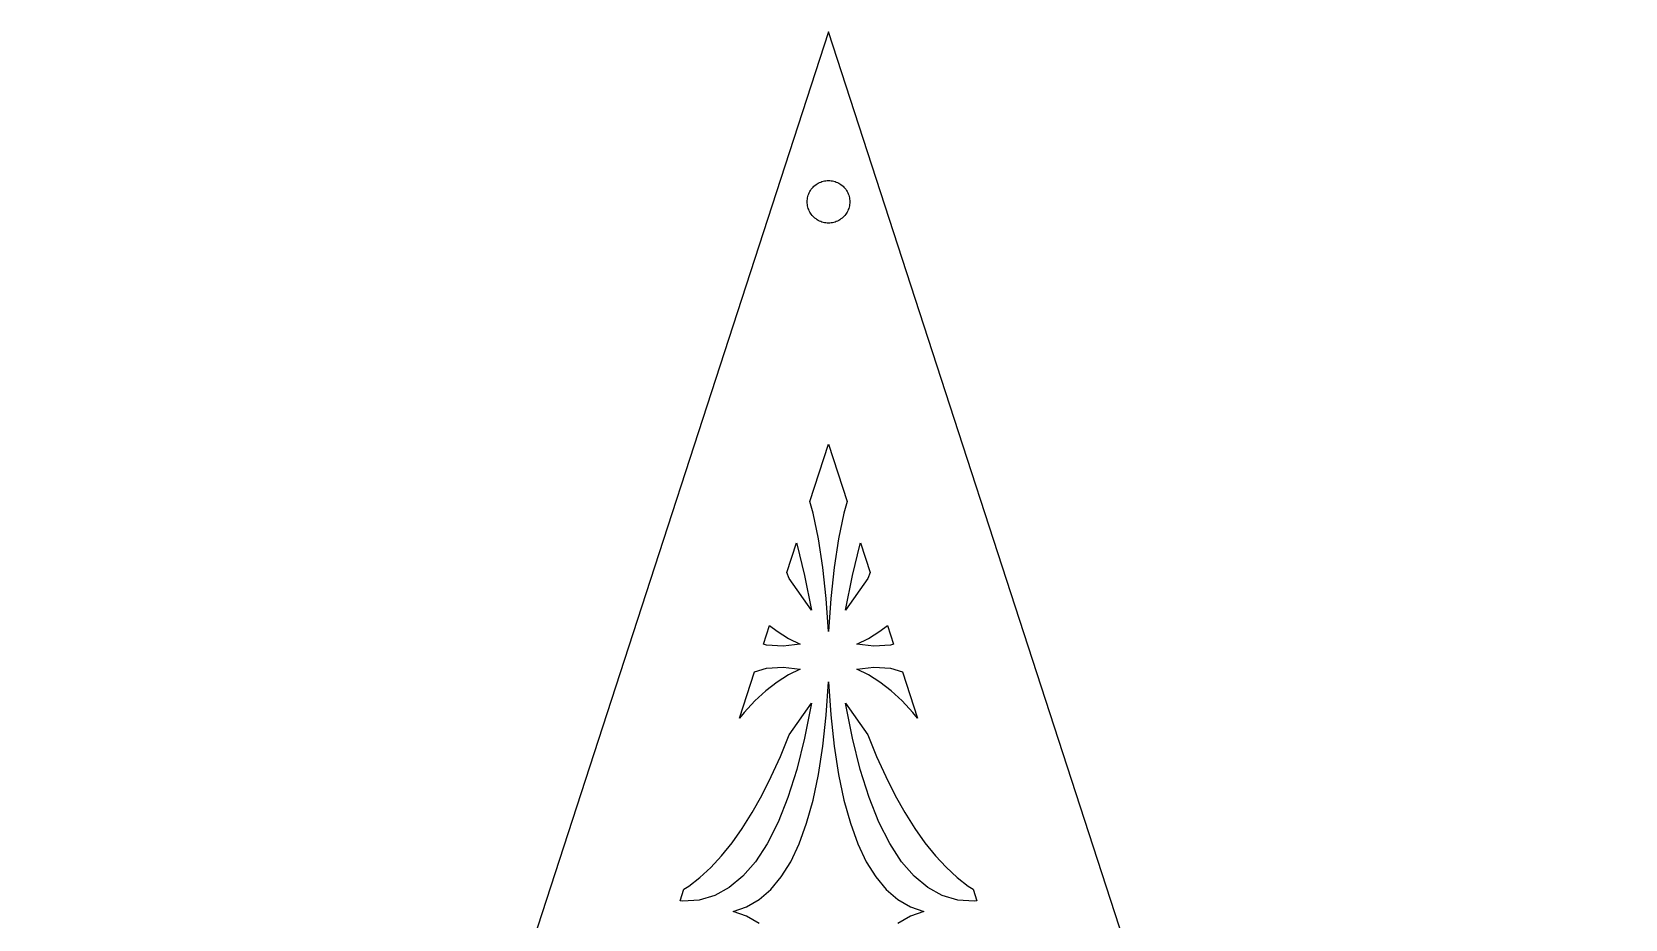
# Model space of a CAD drawing. Header units: metres. Extents: x -75 to 75, y 0 to 231.
# Drawn here: x -75 to 75, y 147.3 to 230.8 of the extents above; entities that cross this region are included whole.
import ezdxf

# ---------------------------------------------------------------- set-up
doc = ezdxf.new("R2010")
doc.units = ezdxf.units.M

msp = doc.modelspace()

# ---------------------------------------------------------------- linework, layer by layer
for p, q in [((0, 230.826), (-75, 0)), ((75, 0), (0, 230.826)), ((-1.68864, 215.898), (-1.61803, 216.002)), ((-1.61803, 216.002), (-1.54102, 216.101)), ((-1.54102, 216.101), (-1.45793, 216.195)), ((-1.45793, 216.195), (-1.36908, 216.284)), ((-1.36908, 216.284), (-1.27484, 216.367)), ((-1.27484, 216.367), (-1.17557, 216.444)), ((-1.17557, 216.444), (-1.07164, 216.515)), ((-1.07164, 216.515), (-0.9635, 216.579)), ((-0.9635, 216.579), (-0.85155, 216.636)), ((-0.85155, 216.636), (-0.73624, 216.686)), ((-0.73624, 216.686), (-0.61803, 216.728)), ((-0.61803, 216.728), (-0.49738, 216.763)), ((-0.49738, 216.763), (-0.37476, 216.791)), ((-0.37476, 216.791), (-0.25066, 216.81)), ((-0.25066, 216.81), (-0.12558, 216.822)), ((-0.12558, 216.822), (0, 216.826)), ((0, 216.826), (0.12558, 216.822)), ((0.12558, 216.822), (0.25066, 216.81)), ((0.25066, 216.81), (0.37476, 216.791)), ((0.37476, 216.791), (0.49738, 216.763)), ((0.49738, 216.763), (0.61803, 216.728)), ((0.61803, 216.728), (0.73624, 216.686)), ((0.73624, 216.686), (0.85155, 216.636)), ((0.85155, 216.636), (0.9635, 216.579)), ((0.9635, 216.579), (1.07164, 216.515)), ((1.07164, 216.515), (1.17557, 216.444)), ((1.17557, 216.444), (1.27484, 216.367)), ((1.27484, 216.367), (1.36908, 216.284)), ((1.36908, 216.284), (1.45793, 216.195)), ((1.45793, 216.195), (1.54102, 216.101)), ((1.54102, 216.101), (1.61803, 216.002)), ((1.61803, 216.002), (1.68864, 215.898)), ((-2, 214.826), (-1.99605, 214.952)), ((-1.99605, 214.701), (-2, 214.826)), ((-1.99605, 214.952), (-1.98422, 215.077)), ((-1.98422, 214.576), (-1.99605, 214.701)), ((-1.98422, 215.077), (-1.96457, 215.201)), ((-1.96457, 214.451), (-1.98422, 214.576)), ((-1.96457, 215.201), (-1.93716, 215.324)), ((-1.93716, 215.324), (-1.9021, 215.444)), ((-1.9021, 215.444), (-1.85954, 215.562)), ((-1.85954, 215.562), (-1.80965, 215.678)), ((-1.80965, 215.678), (-1.75261, 215.79)), ((-1.75261, 215.79), (-1.68864, 215.898)), ((1.68864, 215.898), (1.75261, 215.79)), ((1.75261, 215.79), (1.80965, 215.678)), ((1.80965, 215.678), (1.85954, 215.562)), ((1.85954, 215.562), (1.9021, 215.444)), ((1.9021, 215.444), (1.93716, 215.324)), ((1.93716, 215.324), (1.96457, 215.201)), ((1.96457, 215.201), (1.98422, 215.077)), ((1.98422, 214.576), (1.96457, 214.451)), ((1.98422, 215.077), (1.99605, 214.952)), ((1.99605, 214.701), (1.98422, 214.576)), ((1.99605, 214.952), (2, 214.826)), ((2, 214.826), (1.99605, 214.701)), ((-1.93716, 214.329), (-1.96457, 214.451)), ((-1.9021, 214.208), (-1.93716, 214.329)), ((-1.85954, 214.09), (-1.9021, 214.208)), ((-1.80965, 213.975), (-1.85954, 214.09)), ((-1.75261, 213.863), (-1.80965, 213.975)), ((-1.68864, 213.755), (-1.75261, 213.863)), ((-1.61803, 213.651), (-1.68864, 213.755)), ((-1.54102, 213.551), (-1.61803, 213.651)), ((-1.45793, 213.457), (-1.54102, 213.551)), ((-1.36908, 213.368), (-1.45793, 213.457)), ((-1.27484, 213.285), (-1.36908, 213.368)), ((-1.17557, 213.208), (-1.27484, 213.285)), ((-1.07164, 213.138), (-1.17557, 213.208)), ((-0.9635, 213.074), (-1.07164, 213.138)), ((-0.85155, 213.017), (-0.9635, 213.074)), ((-0.73624, 212.967), (-0.85155, 213.017)), ((0.85155, 213.017), (0.73624, 212.967)), ((0.9635, 213.074), (0.85155, 213.017)), ((1.07164, 213.138), (0.9635, 213.074)), ((1.17557, 213.208), (1.07164, 213.138)), ((1.27484, 213.285), (1.17557, 213.208)), ((1.36908, 213.368), (1.27484, 213.285)), ((1.45793, 213.457), (1.36908, 213.368)), ((1.54102, 213.551), (1.45793, 213.457)), ((1.61803, 213.651), (1.54102, 213.551)), ((1.68864, 213.755), (1.61803, 213.651)), ((1.75261, 213.863), (1.68864, 213.755)), ((1.80965, 213.975), (1.75261, 213.863)), ((1.85954, 214.09), (1.80965, 213.975)), ((1.9021, 214.208), (1.85954, 214.09)), ((1.93716, 214.329), (1.9021, 214.208)), ((1.96457, 214.451), (1.93716, 214.329)), ((-0.61803, 212.924), (-0.73624, 212.967)), ((-0.49738, 212.889), (-0.61803, 212.924)), ((-0.37476, 212.862), (-0.49738, 212.889)), ((-0.25066, 212.842), (-0.37476, 212.862)), ((-0.12558, 212.83), (-0.25066, 212.842)), ((0, 212.826), (-0.12558, 212.83)), ((0.12558, 212.83), (0, 212.826)), ((0.25066, 212.842), (0.12558, 212.83)), ((0.37476, 212.862), (0.25066, 212.842)), ((0.49738, 212.889), (0.37476, 212.862)), ((0.61803, 212.924), (0.49738, 212.889)), ((0.73624, 212.967), (0.61803, 212.924)), ((-1.75407, 186.595), (0, 191.993)), ((0, 191.993), (1.75403, 186.595)), ((-1.45248, 185.509), (-1.75407, 186.595)), ((1.75403, 186.595), (1.45248, 185.51)), ((-0.94345, 183.084), (-1.45248, 185.509)), ((1.45248, 185.51), (0.94391, 183.084)), ((-0.53101, 180.411), (-0.94345, 183.084)), ((0.94391, 183.084), (0.53146, 180.411)), ((-3.92467, 179.915), (-3.01848, 182.704)), ((-3.01848, 182.704), (-2.99149, 182.618)), ((-2.99149, 182.618), (-2.24487, 179.656)), ((2.24487, 179.656), (2.99149, 182.619)), ((2.99149, 182.619), (3.0184, 182.704)), ((3.0184, 182.704), (3.92462, 179.915)), ((-0.21561, 177.49), (-0.53101, 180.411)), ((0.53146, 180.411), (0.21561, 177.49)), ((-3.70148, 179.371), (-3.92467, 179.915)), ((-1.59073, 176.391), (-3.70148, 179.371)), ((-2.24487, 179.656), (-1.59073, 176.391)), ((1.59073, 176.391), (2.24487, 179.656)), ((3.70102, 179.37), (1.59073, 176.391)), ((3.92462, 179.915), (3.70102, 179.37)), ((0, 174.368), (-0.21561, 177.49)), ((0.21561, 177.49), (0, 174.368)), ((-6.11549, 173.172), (-5.54045, 174.942)), ((-5.54045, 174.942), (-4.83948, 174.402)), ((-4.83948, 174.402), (-3.75504, 173.721)), ((3.75504, 173.721), (4.83902, 174.401)), ((4.83902, 174.401), (5.54047, 174.942)), ((5.54047, 174.942), (6.11549, 173.172)), ((-5.83099, 173.088), (-6.11549, 173.172)), ((-4.28284, 172.977), (-5.83099, 173.088)), ((-2.65549, 173.181), (-4.28284, 172.977)), ((-3.75504, 173.721), (-2.65549, 173.181)), ((2.65549, 173.181), (3.75504, 173.721)), ((4.28284, 172.977), (2.65549, 173.181)), ((5.83099, 173.088), (4.28284, 172.977)), ((6.11549, 173.172), (5.83099, 173.088)), ((-5.83099, 170.911), (-4.28284, 171.023)), ((-4.28284, 171.023), (-2.65549, 170.819)), ((2.65549, 170.819), (4.28284, 171.023)), ((4.28284, 171.023), (5.83099, 170.911)), ((-8.38031, 166.202), (-6.95747, 170.581)), ((-6.95747, 170.581), (-5.83099, 170.911)), ((-4.83902, 169.598), (-5.89783, 168.783)), ((-3.75504, 170.278), (-4.83902, 169.598)), ((-2.65549, 170.819), (-3.75504, 170.278)), ((-0.21561, 166.509), (0, 169.631)), ((0, 169.631), (0.21561, 166.51)), ((3.75504, 170.278), (2.65549, 170.819)), ((4.83948, 169.598), (3.75504, 170.278)), ((5.89783, 168.783), (4.83948, 169.598)), ((5.83099, 170.911), (6.95747, 170.581)), ((6.95747, 170.581), (8.38028, 166.202)), ((-5.89783, 168.783), (-6.93192, 167.832)), ((6.93237, 167.832), (5.89783, 168.783)), ((-7.94083, 166.747), (-8.38031, 166.202)), ((-6.93192, 167.832), (-7.94083, 166.747)), ((-3.70148, 164.629), (-1.59073, 167.609)), ((-1.59073, 167.609), (-2.24487, 164.343)), ((-0.53146, 163.589), (-0.21561, 166.509)), ((0.21561, 166.51), (0.53101, 163.589)), ((2.24487, 164.344), (1.59073, 167.609)), ((1.59073, 167.609), (3.70148, 164.629)), ((7.94083, 166.747), (6.93237, 167.832)), ((8.38028, 166.202), (7.94083, 166.747)), ((-4.53415, 162.6), (-3.70148, 164.629)), ((-2.24487, 164.343), (-2.99149, 161.381)), ((-0.94391, 160.916), (-0.53146, 163.589)), ((0.53101, 163.589), (0.94345, 160.916)), ((2.99149, 161.382), (2.24487, 164.344)), ((3.70148, 164.629), (4.53415, 162.6)), ((-5.392, 160.704), (-4.53415, 162.6)), ((4.53415, 162.6), (5.392, 160.705)), ((-6.27502, 158.944), (-5.392, 160.704)), ((-2.99149, 161.381), (-3.82736, 158.736)), ((-1.45248, 158.49), (-0.94391, 160.916)), ((0.94345, 160.916), (1.45248, 158.49)), ((3.82736, 158.737), (2.99149, 161.382)), ((5.392, 160.705), (6.27502, 158.945)), ((-7.18323, 157.319), (-6.27502, 158.944)), ((-3.82736, 158.736), (-4.75204, 156.407)), ((-2.05765, 156.312), (-1.45248, 158.49)), ((1.45248, 158.49), (2.05765, 156.312)), ((4.75204, 156.408), (3.82736, 158.737)), ((6.27502, 158.945), (7.18323, 157.319)), ((-8.11707, 155.828), (-7.18323, 157.319)), ((-4.75204, 156.407), (-5.76553, 154.395)), ((-2.7594, 154.381), (-2.05765, 156.312)), ((2.05765, 156.312), (2.7594, 154.382)), ((5.76508, 154.396), (4.75204, 156.408)), ((7.18323, 157.319), (8.11661, 155.829)), ((-9.07562, 154.473), (-8.11707, 155.828)), ((8.11661, 155.829), (9.07516, 154.473)), ((-11.0678, 152.167), (-10.0589, 153.253)), ((-10.0589, 153.253), (-9.07562, 154.473)), ((-5.76553, 154.395), (-6.86829, 152.701)), ((-3.55774, 152.698), (-2.7594, 154.381)), ((2.7594, 154.382), (3.55774, 152.699)), ((6.86829, 152.701), (5.76508, 154.396)), ((9.07516, 154.473), (10.0589, 153.253)), ((10.0589, 153.253), (11.0674, 152.168)), ((-12.1019, 151.217), (-11.0678, 152.167)), ((-6.86829, 152.701), (-8.05984, 151.322)), ((-4.45267, 151.263), (-3.55774, 152.698)), ((3.55774, 152.699), (4.45221, 151.263)), ((8.05939, 151.323), (6.86829, 152.701)), ((11.0674, 152.168), (12.1019, 151.217)), ((-13.9668, 149.008), (-13.6046, 150.123)), ((-13.6046, 150.123), (-13.1607, 150.401)), ((-13.1607, 150.401), (-12.1019, 151.217)), ((-9.34067, 150.262), (-10.7108, 149.516)), ((-8.05984, 151.322), (-9.34067, 150.262)), ((-6.53275, 149.135), (-5.44418, 150.075)), ((-5.44418, 150.075), (-4.45267, 151.263)), ((4.45221, 151.263), (5.44418, 150.075)), ((5.44418, 150.075), (6.53275, 149.135)), ((9.34067, 150.262), (8.05939, 151.323)), ((10.7108, 149.516), (9.34067, 150.262)), ((12.1019, 151.217), (13.1602, 150.402)), ((13.1602, 150.402), (13.6046, 150.123)), ((13.6046, 150.123), (13.9668, 149.008)), ((-13.7169, 148.977), (-13.9668, 149.008)), ((-12.1687, 149.088), (-13.7169, 148.977)), ((-10.7108, 149.516), (-12.1687, 149.088)), ((-7.71744, 148.441), (-6.53275, 149.135)), ((6.53275, 149.135), (7.71744, 148.441)), ((12.1687, 149.088), (10.7108, 149.516)), ((13.7169, 148.977), (12.1687, 149.088)), ((13.9668, 149.008), (13.7169, 148.977)), ((-8.99002, 148), (-7.71744, 148.441)), ((-7.71744, 147.558), (-8.99002, 148)), ((-6.53275, 146.865), (-7.71744, 147.558)), ((7.71744, 147.558), (6.53275, 146.865)), ((7.71744, 148.441), (8.99002, 148)), ((8.99002, 148), (7.71744, 147.558))]:
    msp.add_line(p, q)

doc.saveas('drawing.dxf')
